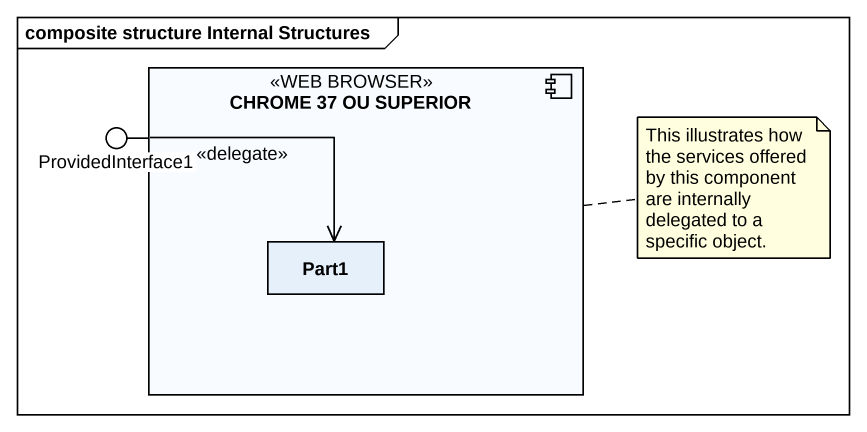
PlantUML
@startuml
mainframe composite structure Internal Structures
component "CHROME 37 OU SUPERIOR" as CHROME_37_OU_SUPERIOR <<WEB BROWSER>> {
  rectangle Part1
}
() ProvidedInterface1
CHROME_37_OU_SUPERIOR -left- ProvidedInterface1
ProvidedInterface1 --> Part1 : <<delegate>>
note right of CHROME_37_OU_SUPERIOR : This illustrates how the services offered by this component are internally delegated to a specific object.
@enduml
